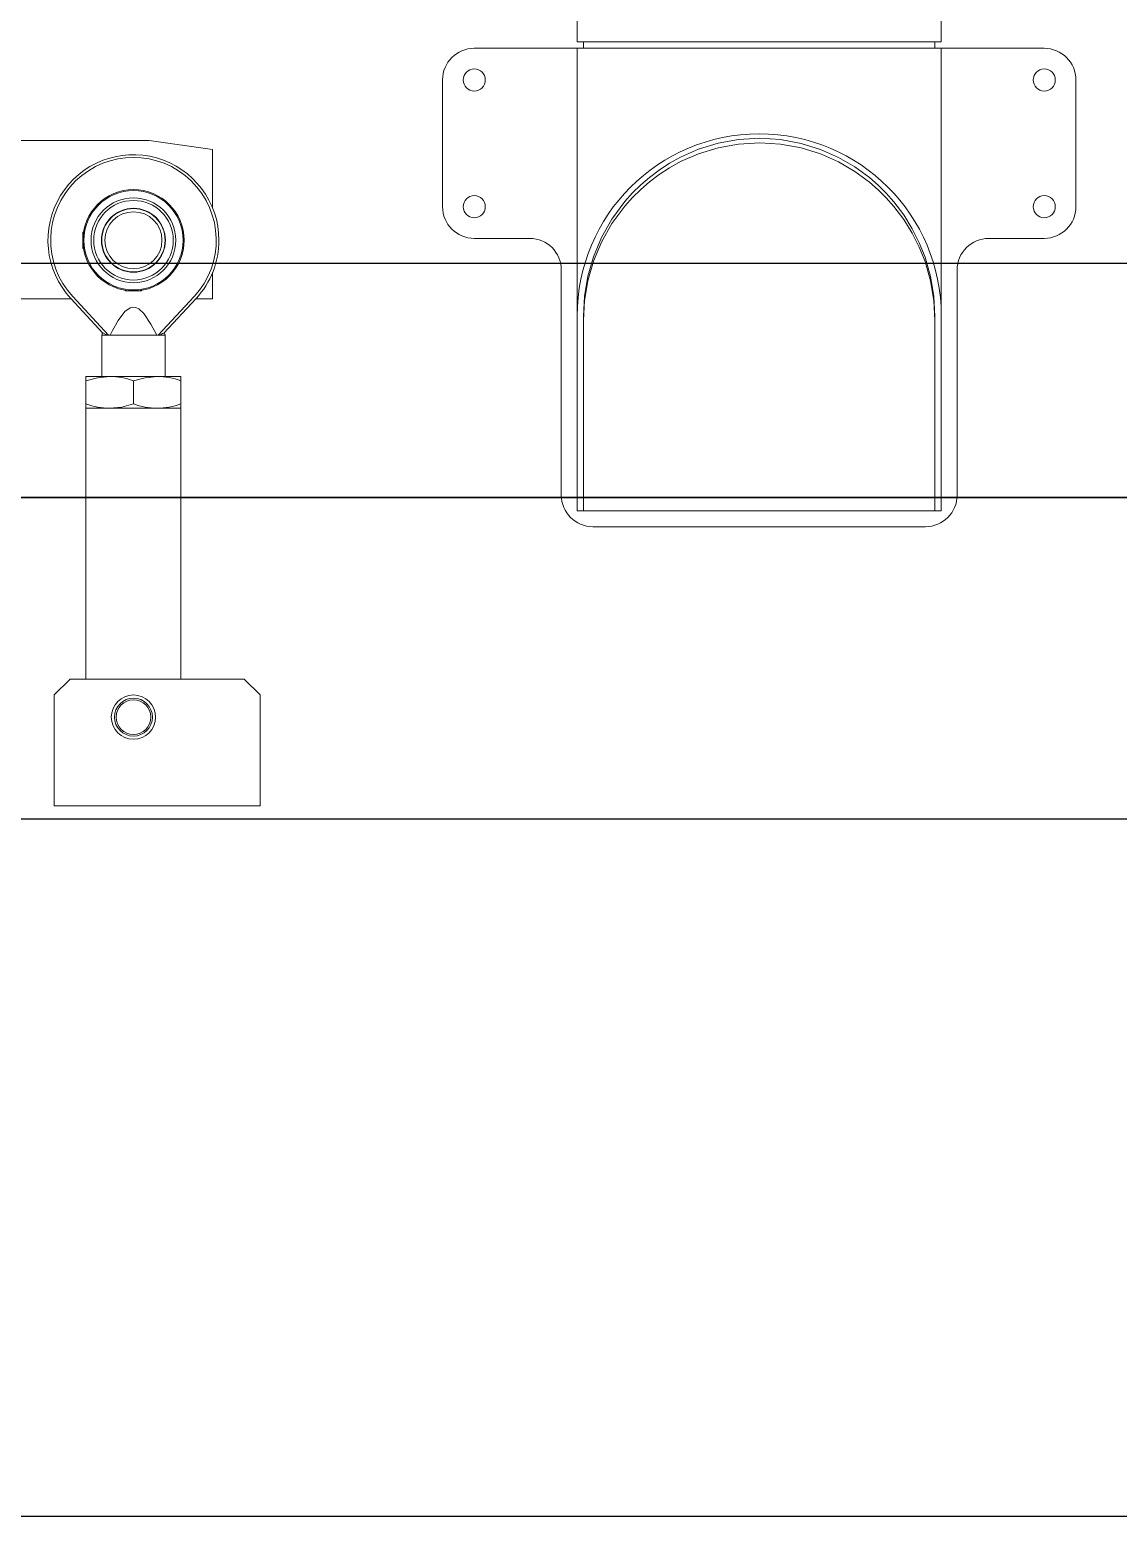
# Model space of a CAD drawing. Header units: millimetres. Extents: x 12318 to 17800, y 6541 to 10165.
# Drawn here: x 13273.89 to 13298.74, y 7310.03 to 7343.93 of the extents above; entities that cross this region are included whole.
import ezdxf

# ---------------------------------------------------------------- set-up
doc = ezdxf.new("R2010")
doc.units = ezdxf.units.MM
doc.layers.add('Equipment', color=123, linetype='Continuous')

# ---------------------------------------------------------------- blocks, each defined once
blk = doc.blocks.new('A$Cbe2ee938')
at = {"layer": 'Equipment', "lineweight": 15}
for p, q in [((-1659.19, 1075.31), (-1659.19, 992.31)), ((-1544.19, 992.31), (-1544.19, 1075.31)), ((-1691.69, 990.31), (-1659.19, 990.31)), ((-1544.19, 992.31), (-1659.19, 992.31)), ((-1659.19, 990.31), (-1659.19, 905.81)), ((-1659.19, 990.31), (-1544.19, 990.31)), ((-1659.19, 990.31), (-1659.19, 905.81)), ((-1657.19, 992.31), (-1657.19, 990.31)), ((-1657.19, 992.31), (-1657.19, 990.31)), ((-1546.19, 990.31), (-1546.19, 992.31)), ((-1546.19, 990.31), (-1546.19, 992.31)), ((-1544.19, 990.31), (-1544.19, 905.81)), ((-1544.19, 990.31), (-1511.69, 990.31)), ((-1701.69, 940.31), (-1701.69, 980.31)), ((-1501.69, 980.31), (-1501.69, 940.31)), ((-1601.55, 961.9), (-1608.23, 961.51)), ((-1594.93, 961.48), (-1601.55, 961.9)), ((-1620.84, 958.44), (-1626.52, 955.95)), ((-1614.69, 960.33), (-1620.84, 958.44)), ((-1614.69, 958.92), (-1620.84, 957.03)), ((-1608.23, 961.51), (-1614.69, 960.33)), ((-1608.23, 960.09), (-1614.69, 958.92)), ((-1601.55, 960.48), (-1608.23, 960.09)), ((-1594.93, 960.07), (-1601.55, 960.48)), ((-1588.45, 960.27), (-1594.93, 961.48)), ((-1588.45, 958.86), (-1594.93, 960.07)), ((-1582.36, 958.37), (-1588.45, 960.27)), ((-1582.36, 956.96), (-1588.45, 958.86)), ((-1576.67, 955.86), (-1582.36, 958.37)), ((-1630.03, 954.01), (-1633.31, 951.88)), ((-1630.03, 952.6), (-1633.31, 950.46)), ((-1626.52, 955.95), (-1630.03, 954.01)), ((-1626.52, 954.54), (-1630.03, 952.6)), ((-1620.84, 957.03), (-1626.52, 954.54)), ((-1576.67, 954.44), (-1582.36, 956.96)), ((-1571.52, 952.86), (-1576.67, 955.86)), ((-1571.52, 951.45), (-1576.67, 954.44)), ((-1566.9, 949.48), (-1571.52, 952.86)), ((-1636.37, 949.57), (-1639.12, 947.19)), ((-1636.37, 948.15), (-1639.12, 945.77)), ((-1633.31, 951.88), (-1636.37, 949.57)), ((-1633.31, 950.46), (-1636.37, 948.15)), ((-1566.9, 948.06), (-1571.52, 951.45)), ((-1564.15, 947.09), (-1566.9, 949.48)), ((-1564.15, 945.67), (-1566.9, 948.06)), ((-1641.71, 944.64), (-1644.13, 941.92)), ((-1641.71, 943.22), (-1644.13, 940.5)), ((-1639.12, 947.19), (-1641.71, 944.64)), ((-1639.12, 945.77), (-1641.71, 943.22)), ((-1561.57, 944.53), (-1564.15, 947.09)), ((-1561.57, 943.11), (-1564.15, 945.67)), ((-1559.15, 941.8), (-1561.57, 944.53)), ((-1559.15, 940.38), (-1561.57, 943.11)), ((-1644.13, 941.92), (-1648.19, 936.4)), ((-1644.13, 940.5), (-1648.19, 934.99)), ((-1556.06, 937.7), (-1559.15, 941.8)), ((-1556.06, 936.29), (-1559.15, 940.38)), ((-1648.19, 936.4), (-1651.48, 930.56)), ((-1648.19, 934.99), (-1651.48, 929.15)), ((-1553.36, 933.34), (-1556.06, 937.7)), ((-1553.36, 931.93), (-1556.06, 936.29)), ((-1674.19, 930.31), (-1691.69, 930.31)), ((-1651.48, 930.56), (-1654, 924.53)), ((-1651.48, 929.15), (-1654, 923.11)), ((-1551.14, 928.94), (-1553.36, 933.34)), ((-1551.14, 927.53), (-1553.36, 931.93)), ((-1549.33, 924.37), (-1551.14, 928.94)), ((-1511.69, 930.31), (-1529.19, 930.31)), ((-1654, 924.53), (-1655.78, 918.38)), ((-1549.33, 922.96), (-1551.14, 927.53)), ((-1547.59, 918.29), (-1549.33, 924.37)), ((-1664.19, 849.31), (-1664.19, 920.31)), ((-1654, 923.11), (-1655.78, 916.96)), ((-1547.59, 916.88), (-1549.33, 922.96)), ((-1539.19, 920.31), (-1539.19, 849.31)), ((-1655.78, 918.38), (-1656.84, 912.11)), ((-1655.78, 916.96), (-1656.84, 910.69)), ((-1546.54, 912.08), (-1547.59, 918.29)), ((-1546.54, 910.66), (-1547.59, 916.88)), ((-1656.84, 912.11), (-1657.19, 905.81)), ((-1656.84, 910.69), (-1657.19, 904.4)), ((-1546.19, 905.81), (-1546.54, 912.08)), ((-1546.19, 904.4), (-1546.54, 910.66)), ((-1659.19, 844.31), (-1659.19, 905.81)), ((-1657.19, 904.4), (-1657.19, 905.81)), ((-1546.19, 904.4), (-1546.19, 905.81)), ((-1544.19, 844.31), (-1544.19, 905.81)), ((-1657.19, 904.4), (-1657.19, 844.31)), ((-1546.19, 844.31), (-1546.19, 904.4)), ((-1657.19, 844.31), (-1659.19, 844.31)), ((-1657.19, 844.31), (-1546.19, 844.31)), ((-1544.19, 844.31), (-1546.19, 844.31)), ((-1549.19, 839.31), (-1654.19, 839.31))]:
    blk.add_line(p, q, dxfattribs=at)
at = {"layer": 'Equipment', "linetype": 'Continuous', "lineweight": 15}
for p, q in [((-1794.31, 961.21), (-1839.31, 961.21)), ((-1774.31, 958.39), (-1794.31, 961.21)), ((-1774.31, 939.9), (-1774.31, 958.39)), ((-1815.09, 932.38), (-1815.31, 932.15)), ((-1815.31, 932.15), (-1815.31, 927.26)), ((-1809.31, 931.12), (-1809.31, 928.29)), ((-1815.31, 927.26), (-1815.09, 927.04)), ((-1800.74, 919.71), (-1800.37, 919.71)), ((-1800.37, 919.71), (-1797.9, 919.71)), ((-1774.31, 911.21), (-1774.31, 919.51)), ((-1839.31, 911.21), (-1818.98, 911.21)), ((-1819.11, 911.34), (-1808.94, 900.38)), ((-1807.14, 899.71), (-1818.48, 911.93)), ((-1801.98, 913.93), (-1801.76, 913.71)), ((-1801.76, 913.71), (-1801.04, 913.71)), ((-1801.04, 913.71), (-1796.87, 913.71)), ((-1796.87, 913.71), (-1796.64, 913.93)), ((-1791.48, 899.71), (-1780.15, 911.93)), ((-1789.69, 900.38), (-1779.52, 911.34)), ((-1779.65, 911.21), (-1774.31, 911.21)), ((-1804.18, 904.37), (-1802.04, 907.18)), ((-1802.04, 907.18), (-1800.39, 908.4)), ((-1800.39, 908.4), (-1799.5, 908.63)), ((-1799.5, 908.63), (-1798.59, 908.53)), ((-1798.59, 908.53), (-1797.57, 908.03)), ((-1797.57, 908.03), (-1796.02, 906.55)), ((-1796.02, 906.55), (-1793.78, 903.25)), ((-1806.69, 899.71), (-1805.9, 901.26)), ((-1805.9, 901.26), (-1804.18, 904.37)), ((-1793.78, 903.25), (-1791.94, 899.71)), ((-1809.04, 900.47), (-1809.31, 899.71)), ((-1809.31, 899.71), (-1809.31, 886.71)), ((-1807.45, 899.71), (-1809.31, 899.71)), ((-1808.9, 900.42), (-1808.96, 900.45)), ((-1808.96, 900.45), (-1808.06, 900.01)), ((-1808.06, 900.01), (-1807.45, 899.71)), ((-1807.45, 899.71), (-1807.14, 899.71)), ((-1807.14, 899.71), (-1806.69, 899.71)), ((-1791.94, 899.71), (-1806.69, 899.71)), ((-1791.94, 899.71), (-1791.48, 899.71)), ((-1791.18, 899.71), (-1791.48, 899.71)), ((-1789.31, 899.71), (-1791.18, 899.71)), ((-1789.31, 899.71), (-1789.59, 900.47)), ((-1789.31, 886.71), (-1789.31, 899.71)), ((-1814.31, 886.71), (-1814.31, 885.37)), ((-1814.31, 886.71), (-1806.81, 886.71)), ((-1810.64, 886.34), (-1806.81, 886.71)), ((-1806.81, 886.71), (-1791.81, 886.71)), ((-1795.64, 886.34), (-1791.81, 886.71)), ((-1784.31, 886.71), (-1791.81, 886.71)), ((-1784.31, 886.71), (-1784.31, 885.37)), ((-1814.31, 885.37), (-1810.64, 886.34)), ((-1814.31, 885.37), (-1814.31, 878.05)), ((-1799.31, 885.37), (-1795.64, 886.34)), ((-1799.31, 885.37), (-1799.31, 878.05)), ((-1784.31, 885.37), (-1784.31, 878.05)), ((-1814.31, 878.05), (-1814.31, 876.71)), ((-1799.31, 878.05), (-1802.99, 877.07)), ((-1784.31, 878.05), (-1784.31, 876.71)), ((-1814.31, 876.71), (-1814.31, 791.21)), ((-1784.31, 876.71), (-1814.31, 876.71)), ((-1802.99, 877.07), (-1806.81, 876.71)), ((-1784.31, 791.21), (-1784.31, 876.71)), ((-1819.31, 791.21), (-1824.31, 786.21)), ((-1764.31, 791.21), (-1819.31, 791.21)), ((-1759.31, 786.21), (-1764.31, 791.21)), ((-1824.31, 786.21), (-1824.31, 751.21)), ((-1759.31, 786.21), (-1759.31, 751.21)), ((-1759.31, 751.21), (-1824.31, 751.21))]:
    blk.add_line(p, q, dxfattribs=at)
at = {"layer": 'Equipment'}
for p, q in [((-4400.19, 922.5), (-1002, 922.5)), ((-1040, 848.5), (-4770, 848.5)), ((-4770, 848.5), (-1002, 848.5)), ((-1042, 747), (-2039.31, 747)), ((-2039.31, 527), (-1042, 527))]:
    blk.add_line(p, q, dxfattribs=at)
at = {"layer": 'Equipment', "lineweight": 15}
for centre in [(-1691.69, 980.31), (-1511.69, 980.31), (-1691.69, 940.31), (-1511.69, 940.31)]:
    blk.add_circle(centre, 3.5, dxfattribs=at)
at = {"layer": 'Equipment', "linetype": 'Continuous', "lineweight": 15}
for centre, radius in [((-1799.31, 929.71), 16), ((-1799.31, 929.71), 15.68), ((-1799.31, 929.71), 13.38), ((-1799.31, 929.71), 12.56), ((-1799.31, 929.71), 10.1), ((-1799.31, 929.71), 10), ((-1799.31, 929.71), 9), ((-1799.31, 779.21), 7), ((-1799.31, 779.21), 6), ((-1799.31, 779.21), 5.5)]:
    blk.add_circle(centre, radius, dxfattribs=at)
at = {"layer": 'Equipment', "lineweight": 15}
for centre, radius, start, end in [((-1691.69, 980.31), 10, 90, 180), ((-1511.69, 980.31), 10, 0, 90), ((-1601.69, 905.81), 57.5, 0, 180), ((-1691.69, 940.31), 10, 180, 270), ((-1511.69, 940.31), 10, 270, 0), ((-1674.19, 920.31), 10, 0, 90), ((-1529.19, 920.31), 10, 90, 180), ((-1529.19, 920.31), 10, 90, 180), ((-1654.19, 849.31), 10, 180, 270), ((-1549.19, 849.31), 10, 270, 0)]:
    blk.add_arc(centre, radius, start, end, dxfattribs=at)
at = {"layer": 'Equipment', "linetype": 'Continuous', "lineweight": 15}
for centre, radius, start, end in [((-1799.31, 929.71), 27, 0, 222.8476), ((-1799.31, 929.71), 26.14, 317.1524, 222.8476), ((-1799.31, 929.71), 27, 317.1524, 0), ((-1774.47, 867.56), 36.23, 114.9108, 117.4626), ((-1807.01, 863.97), 22.74, 70.2272, 89.5166), ((-1792.01, 863.97), 22.74, 70.2272, 89.5166), ((-1806.49, 900.16), 23.46, 250.5263, 269.2175), ((-1791.62, 899.44), 22.74, 250.2272, 269.5166), ((-1792.16, 900.29), 23.59, 270.8344, 289.4217)]:
    blk.add_arc(centre, radius, start, end, dxfattribs=at)

msp = doc.modelspace()

# ---------------------------------------------------------------- block references
at = {"xscale": 0.072267749473635, "yscale": 0.072267749473635, "zscale": 0.072267749473635}
msp.add_blockref('A$Cbe2ee938', (13406.294, 7271.941), dxfattribs=at)

doc.saveas('drawing.dxf')
